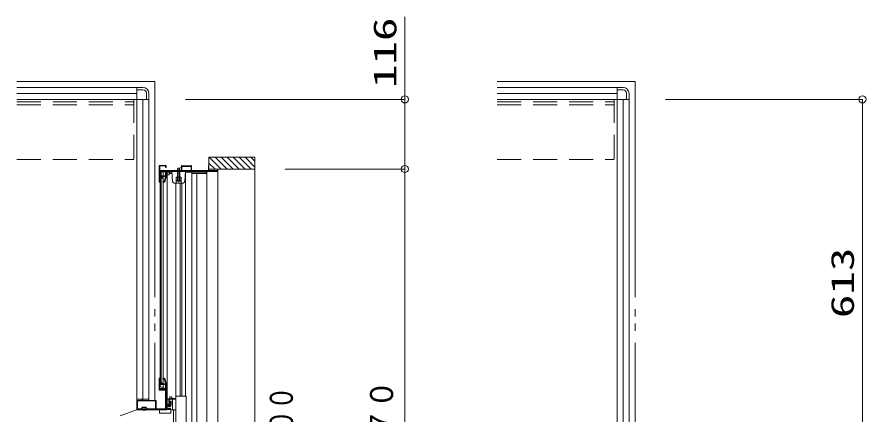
# Model space of a CAD drawing. Units: millimetres on the paper. Extents: x -305 to 305, y -152 to 152.
# Drawn here: x -88.4 to -17.7, y 53.8 to 86.9 of the extents above; entities that cross this region are included whole.
import ezdxf
from ezdxf.enums import TextEntityAlignment as Align

# ---------------------------------------------------------------- set-up
doc = ezdxf.new("R2010")
doc.units = ezdxf.units.MM
doc.linetypes.add('DASHED2', pattern=[3, 2, -1])
doc.linetypes.add('LONG_DOUBLE_CHAIN', pattern=[21.8, 18, -1, 0.6, -0.6, 0.6, -1])
doc.layers.add('0-0_0', color=7, linetype='Continuous', lineweight=9)
doc.layers.add('0-1_VIEW0001', color=7, linetype='Continuous', lineweight=9)
doc.styles.add('ＭＳ ゴシック', font='')
doc.styles.get('ＭＳ ゴシック').set_extended_font_data('MS Gothic')

# ---------------------------------------------------------------- blocks, each defined once
blk = doc.blocks.new('_ORIGIN')
at = {"layer": '0-0_0'}
blk.add_line((0, 0), (-1, 0), dxfattribs=at)
blk.add_circle((0, 0), 0.5, dxfattribs=at)

msp = doc.modelspace()

# ---------------------------------------------------------------- linework, layer by layer
at = {"layer": '0-0_0'}
for p, q in [((-34.394, 80.074), (-17.984, 80.074)), ((-56.113, 74.869), (-56.113, 79.474)), ((-17.984, 79.474), (-17.984, 50.004)), ((-66.074, 74.269), (-56.114, 74.269)), ((-66.074, 74.269), (-56.113, 74.269)), ((-56.114, 16.374), (-56.114, 73.669))]:
    msp.add_line(p, q, dxfattribs=at)
msp.add_lwpolyline([(-74.394, 80.074), (-56.113, 80.074), (-56.113, 86.945)], dxfattribs=at)
at = {"layer": '0-1_VIEW0001', "linetype": 'LONG_DOUBLE_CHAIN'}
for p, q in [((-88.434, 81.574), (-76.934, 81.574)), ((-76.934, 81.574), (-76.934, 54.974)), ((-48.434, 81.574), (-36.934, 81.574)), ((-36.934, 81.574), (-36.934, 49.999))]:
    msp.add_line(p, q, dxfattribs=at)
at = {"layer": '0-1_VIEW0001'}
for p, q in [((-78.434, 81.074), (-88.434, 81.074)), ((-88.434, 81.074), (-78.434, 81.074)), ((-78.434, 54.924), (-78.434, 81.074)), ((-78.434, 81.074), (-78.434, 80.674)), ((-78.434, 81.074), (-77.934, 81.074)), ((-77.934, 80.874), (-78.434, 80.874)), ((-38.434, 81.074), (-48.434, 81.074)), ((-48.434, 81.074), (-38.434, 81.074)), ((-38.434, 49.949), (-38.434, 81.074)), ((-38.434, 81.074), (-38.434, 80.674)), ((-38.434, 81.074), (-37.934, 81.074)), ((-37.934, 80.874), (-38.434, 80.874)), ((-78.434, 80.574), (-88.434, 80.574)), ((-77.434, 80.074), (-88.434, 80.074)), ((-77.934, 54.974), (-77.934, 80.074)), ((-77.834, 80.074), (-77.434, 80.074)), ((-77.634, 80.074), (-77.634, 80.574)), ((-77.434, 80.074), (-77.434, 80.574)), ((-77.434, 54.974), (-77.434, 80.074)), ((-77.434, 80.074), (-77.434, 54.974)), ((-38.434, 80.574), (-48.434, 80.574)), ((-37.434, 80.074), (-48.434, 80.074)), ((-37.934, 49.999), (-37.934, 80.074)), ((-37.834, 80.074), (-37.434, 80.074)), ((-37.634, 80.074), (-37.634, 80.574)), ((-37.434, 80.074), (-37.434, 80.574)), ((-37.434, 49.999), (-37.434, 80.074)), ((-37.434, 80.074), (-37.434, 49.999)), ((-68.614, 75.249), (-72.434, 75.249)), ((-72.434, 74.149), (-72.434, 75.249)), ((-71.414, 74.249), (-72.414, 75.249)), ((-70.914, 74.249), (-71.914, 75.249)), ((-70.414, 74.249), (-71.414, 75.249)), ((-69.914, 74.249), (-70.914, 75.249)), ((-69.419, 74.249), (-70.419, 75.249)), ((-68.924, 74.249), (-69.924, 75.249)), ((-68.614, 74.433), (-69.429, 75.249)), ((-68.614, 74.928), (-68.934, 75.249)), ((-68.614, 75.249), (-68.614, 14.774)), ((-76.584, 73.199), (-76.584, 74.559)), ((-76.569, 74.574), (-76.009, 74.574)), ((-76.024, 74.399), (-76.034, 74.399)), ((-76.009, 74.574), (-76.009, 74.414)), ((-74.959, 73.174), (-74.959, 74.373)), ((-74.894, 74.349), (-74.859, 74.279)), ((-74.689, 74.479), (-73.929, 74.479)), ((-74.689, 74.149), (-74.689, 74.479)), ((-73.929, 74.574), (-73.884, 74.574)), ((-73.929, 74.524), (-73.929, 74.574)), ((-73.929, 74.479), (-73.929, 74.149)), ((-73.884, 74.574), (-73.884, 74.149)), ((-71.914, 74.249), (-72.434, 74.769)), ((-76.504, 74.074), (-71.684, 74.074)), ((-76.504, 56.124), (-76.504, 74.074)), ((-76.499, 73.674), (-76.499, 73.673)), ((-76.492, 73.659), (-76.418, 73.619)), ((-76.455, 73.689), (-76.484, 73.689)), ((-76.469, 74.039), (-76.054, 74.039)), ((-76.414, 73.668), (-76.448, 73.687)), ((-76.054, 74.084), (-76.436, 74.084)), ((-76.424, 74.074), (-76.424, 56.449)), ((-76.415, 73.598), (-76.391, 73.621)), ((-76.399, 73.614), (-76.395, 73.614)), ((-76.382, 73.684), (-76.396, 73.67)), ((-76.385, 73.618), (-76.364, 73.639)), ((-76.374, 73.629), (-76.357, 73.629)), ((-76.054, 73.689), (-76.372, 73.689)), ((-76.306, 73.555), (-76.352, 73.581)), ((-76.332, 73.622), (-76.296, 73.601)), ((-76.264, 56.031), (-76.264, 74.074)), ((-76.054, 74.099), (-76.054, 74.084)), ((-76.054, 74.039), (-76.054, 73.689)), ((-76.024, 74.099), (-76.044, 74.099)), ((-75.924, 74.074), (-75.924, 54.249)), ((-75.527, 74.004), (-75.924, 74.004)), ((-75.924, 73.779), (-75.764, 73.779)), ((-75.764, 73.779), (-75.764, 73.896)), ((-75.758, 73.904), (-75.519, 73.904)), ((-75.739, 73.904), (-75.739, 74.004)), ((-75.534, 74.099), (-75.468, 73.214)), ((-74.759, 73.599), (-75.159, 73.599)), ((-75.159, 73.099), (-75.159, 73.599)), ((-75.059, 73.419), (-75.059, 74.279)), ((-74.859, 73.419), (-74.859, 74.279)), ((-74.759, 73.099), (-74.759, 73.599)), ((-74.689, 74.149), (-73.929, 74.149)), ((-74.384, 74.099), (-74.45, 73.214)), ((-72.654, 74.004), (-74.389, 74.004)), ((-74.379, 55.324), (-74.379, 74.004)), ((-73.869, 74.004), (-73.869, 36.949)), ((-73.439, 36.949), (-73.439, 73.904)), ((-72.624, 74.074), (-72.624, 17.794)), ((-68.614, 74.249), (-72.434, 74.249)), ((-71.719, 74.249), (-71.699, 74.249)), ((-71.684, 74.074), (-71.684, 18.969)), ((-76.424, 73.174), (-76.559, 73.174)), ((-76.529, 73.224), (-76.474, 73.224)), ((-76.449, 73.249), (-76.424, 73.249)), ((-76.424, 73.499), (-76.264, 73.499)), ((-76.424, 73.234), (-76.424, 73.189)), ((-76.37, 73.579), (-76.396, 73.553)), ((-76.284, 73.579), (-76.284, 73.568)), ((-76.274, 73.249), (-76.274, 73.23)), ((-76.27, 73.219), (-76.229, 73.178)), ((-76.257, 73.264), (-76.259, 73.264)), ((-76.21, 73.223), (-76.246, 73.259)), ((-76.218, 73.174), (-76.171, 73.174)), ((-76.178, 73.219), (-76.199, 73.219)), ((-74.575, 73.099), (-75.343, 73.099)), ((-75.184, 73.1), (-75.184, 55.124)), ((-74.779, 73.349), (-75.139, 73.349)), ((-75.059, 73.419), (-75.052, 73.378)), ((-74.859, 73.419), (-74.866, 73.378)), ((-74.827, 73.099), (-74.827, 55.324)), ((-74.687, 55.324), (-74.687, 73.099)), ((-76.584, 56.799), (-76.584, 55.864)), ((-76.439, 56.824), (-76.559, 56.824)), ((-76.529, 56.459), (-76.529, 56.764)), ((-76.519, 56.774), (-76.474, 56.774)), ((-76.449, 56.749), (-76.439, 56.749)), ((-76.424, 56.764), (-76.424, 56.809)), ((-76.274, 56.749), (-76.274, 56.768)), ((-76.27, 56.778), (-76.229, 56.819)), ((-76.257, 56.734), (-76.259, 56.734)), ((-76.21, 56.774), (-76.246, 56.738)), ((-76.218, 56.824), (-76.171, 56.824)), ((-76.178, 56.779), (-76.199, 56.779)), ((-76.057, 56.425), (-76.164, 56.768)), ((-76.123, 56.789), (-76.014, 56.438)), ((-76.529, 55.909), (-76.529, 56.394)), ((-76.407, 56.449), (-76.519, 56.449)), ((-76.519, 56.404), (-76.425, 56.404)), ((-76.024, 55.899), (-76.519, 55.899)), ((-76.504, 56.124), (-75.984, 55.924)), ((-76.499, 56.324), (-76.499, 56.325)), ((-76.492, 56.338), (-76.418, 56.379)), ((-76.455, 56.309), (-76.484, 56.309)), ((-76.469, 55.959), (-76.069, 55.959)), ((-76.414, 56.33), (-76.448, 56.311)), ((-76.07, 55.914), (-76.436, 55.914)), ((-76.415, 56.399), (-76.392, 56.376)), ((-76.399, 56.384), (-76.395, 56.384)), ((-76.37, 56.419), (-76.396, 56.444)), ((-76.382, 56.313), (-76.396, 56.327)), ((-76.385, 56.379), (-76.364, 56.358)), ((-76.374, 56.369), (-76.358, 56.369)), ((-76.069, 56.309), (-76.372, 56.309)), ((-76.353, 56.354), (-76.069, 56.354)), ((-76.307, 56.443), (-76.352, 56.416)), ((-76.333, 56.376), (-76.297, 56.397)), ((-76.284, 56.418), (-76.284, 56.43)), ((-76.054, 56.369), (-76.054, 56.408)), ((-76.054, 55.974), (-76.054, 56.294)), ((-76.024, 55.899), (-76.044, 55.899)), ((-76.009, 56.408), (-76.009, 55.914)), ((-75.984, 54.199), (-75.984, 55.924)), ((-76.559, 55.839), (-76.069, 55.839)), ((-76.069, 55.839), (-76.069, 54.284)), ((-76.009, 54.519), (-76.009, 55.884)), ((-75.697, 55.236), (-75.712, 55.164)), ((-75.521, 55.236), (-75.527, 55.264)), ((-75.507, 55.164), (-75.521, 55.236)), ((-74.374, 55.324), (-75.184, 55.324)), ((-74.334, 55.282), (-74.334, 35.699)), ((-77.434, 55.074), (-78.434, 55.074)), ((-78.434, 54.924), (-78.434, 54.239)), ((-78.389, 54.914), (-78.389, 54.289)), ((-78.389, 54.914), (-78.389, 54.289)), ((-78.049, 54.974), (-78.384, 54.974)), ((-76.894, 54.929), (-78.374, 54.929)), ((-76.894, 54.929), (-78.374, 54.929)), ((-78.034, 55.039), (-78.034, 54.989)), ((-78.004, 55.049), (-78.024, 55.049)), ((-77.994, 54.989), (-77.994, 55.039)), ((-76.884, 54.974), (-77.979, 54.974)), ((-76.879, 54.289), (-76.879, 54.914)), ((-76.879, 54.289), (-76.879, 54.914)), ((-76.834, 54.284), (-76.834, 54.924)), ((-75.819, 54.519), (-76.009, 54.519)), ((-75.984, 55.024), (-75.924, 55.024)), ((-75.184, 55.074), (-75.924, 55.074)), ((-75.924, 54.624), (-75.774, 54.624)), ((-75.809, 54.609), (-75.809, 54.529)), ((-75.649, 54.624), (-75.794, 54.624)), ((-75.785, 55.074), (-75.785, 54.739)), ((-75.77, 54.724), (-75.75, 54.724)), ((-75.759, 54.484), (-75.759, 54.564)), ((-75.749, 54.574), (-75.694, 54.574)), ((-75.184, 55.124), (-75.735, 55.124)), ((-75.735, 54.739), (-75.735, 55.059)), ((-75.712, 55.164), (-75.717, 55.139)), ((-75.717, 55.139), (-75.717, 55.074)), ((-75.684, 54.564), (-75.684, 54.484)), ((-75.634, 54.874), (-75.634, 54.639)), ((-75.634, 54.484), (-75.634, 54.57)), ((-75.612, 54.916), (-75.632, 54.882)), ((-75.584, 54.634), (-75.584, 54.909)), ((-75.502, 55.139), (-75.507, 55.164)), ((-75.502, 55.139), (-75.502, 55.074)), ((-75.484, 55.074), (-75.484, 54.189)), ((-75.184, 55.074), (-75.184, 34.999)), ((-78.485, 54.183), (-79.836, 53.701)), ((-76.546, 54.189), (-78.452, 54.189)), ((-78.419, 54.224), (-75.684, 54.224)), ((-78.374, 54.274), (-76.894, 54.274)), ((-78.374, 54.274), (-76.894, 54.274)), ((-78.134, 54.224), (-78.134, 54.204)), ((-78.009, 54.374), (-78.069, 54.295)), ((-78.052, 54.239), (-78.052, 54.258)), ((-78.009, 54.424), (-78.009, 54.374)), ((-77.659, 54.424), (-78.009, 54.424)), ((-78.009, 54.374), (-77.659, 54.374)), ((-77.659, 54.424), (-77.659, 54.374)), ((-77.659, 54.374), (-77.6, 54.295)), ((-77.617, 54.239), (-77.617, 54.258)), ((-77.534, 54.224), (-77.534, 54.204)), ((-76.069, 54.284), (-76.834, 54.284)), ((-76.546, 54.189), (-76.546, 53.924)), ((-76.009, 54.274), (-75.809, 54.274)), ((-75.984, 54.249), (-75.924, 54.249)), ((-75.799, 54.304), (-75.799, 54.284)), ((-75.774, 54.319), (-75.784, 54.319)), ((-75.759, 54.274), (-75.759, 54.304)), ((-75.694, 54.264), (-75.749, 54.264)), ((-75.684, 54.304), (-75.684, 54.274)), ((-75.669, 54.469), (-75.649, 54.469)), ((-75.649, 54.319), (-75.669, 54.319)), ((-75.634, 54.274), (-75.634, 54.304)), ((-75.609, 54.189), (-75.184, 54.189))]:
    msp.add_line(p, q, dxfattribs=at)
at = {"layer": '0-1_VIEW0001', "color": 6, "linetype": 'DASHED2'}
for p, q in [((-78.684, 75.124), (-78.684, 80.074)), ((-38.684, 75.124), (-38.684, 80.074)), ((-88.434, 79.874), (-78.684, 79.874)), ((-88.434, 79.624), (-78.684, 79.624)), ((-48.434, 79.874), (-38.684, 79.874)), ((-48.434, 79.624), (-38.684, 79.624)), ((-88.434, 75.074), (-78.684, 75.074)), ((-48.434, 75.074), (-38.684, 75.074))]:
    msp.add_line(p, q, dxfattribs=at)
at = {"layer": '0-1_VIEW0001', "color": 5}
msp.add_line((-75.384, 17.995), (-75.384, 54.189), dxfattribs=at)
at = {"layer": '0-1_VIEW0001'}
for points in [[(-76.584, 74.559), (-76.58, 74.569), (-76.569, 74.574)], [(-76.049, 74.414), (-76.049, 74.529), (-76.529, 74.529)], [(-76.529, 74.529), (-76.529, 74.149), (-74.734, 74.149), (-74.734, 74.374), (-74.784, 74.374)], [(-76.034, 74.399), (-76.045, 74.403), (-76.049, 74.414)], [(-76.009, 74.414), (-76.013, 74.403), (-76.024, 74.399)], [(-75.059, 74.279), (-75.024, 74.349), (-74.894, 74.349)], [(-74.784, 74.374), (-74.784, 74.419), (-74.734, 74.419)], [(-74.734, 74.419), (-74.734, 74.574), (-74.689, 74.574)], [(-74.689, 74.574), (-74.689, 74.524), (-73.929, 74.524)], [(-73.884, 74.149), (-72.479, 74.149), (-72.479, 74.574), (-72.434, 74.574)], [(-71.684, 74.249), (-71.684, 74.099), (-76.529, 74.099), (-76.529, 73.594), (-76.425, 73.594)], [(-76.484, 73.689), (-76.495, 73.684), (-76.499, 73.674)], [(-76.499, 73.673), (-76.497, 73.665), (-76.492, 73.659)], [(-76.447, 74.089), (-76.497, 74.081), (-76.469, 74.039)], [(-76.448, 73.687), (-76.452, 73.688), (-76.455, 73.689)], [(-76.436, 74.084), (-76.442, 74.085), (-76.447, 74.089)], [(-76.425, 73.594), (-76.419, 73.595), (-76.415, 73.598)], [(-76.418, 73.619), (-76.409, 73.615), (-76.399, 73.614)], [(-76.396, 73.67), (-76.405, 73.666), (-76.414, 73.668)], [(-76.395, 73.614), (-76.39, 73.615), (-76.385, 73.618)], [(-76.391, 73.621), (-76.383, 73.627), (-76.374, 73.629)], [(-76.372, 73.689), (-76.377, 73.688), (-76.382, 73.684)], [(-76.352, 73.581), (-76.361, 73.583), (-76.37, 73.579)], [(-76.364, 73.639), (-76.359, 73.643), (-76.353, 73.644)], [(-76.357, 73.629), (-76.344, 73.627), (-76.332, 73.622)], [(-76.353, 73.644), (-76.054, 73.644), (-76.054, 73.581), (-76.164, 73.229)], [(-76.296, 73.601), (-76.287, 73.592), (-76.284, 73.579)], [(-76.123, 73.209), (-76.009, 73.574), (-76.009, 74.099)], [(-75.758, 73.904), (-75.76, 73.904), (-75.762, 73.903), (-75.764, 73.9), (-75.764, 73.898), (-75.764, 73.896)], [(-73.869, 73.904), (-72.639, 73.904), (-72.639, 73.989)], [(-72.434, 74.149), (-71.734, 74.149), (-71.734, 74.249)], [(-76.559, 73.174), (-76.577, 73.181), (-76.584, 73.199)], [(-76.407, 73.549), (-76.529, 73.549), (-76.529, 73.224)], [(-76.474, 73.224), (-76.467, 73.227), (-76.464, 73.234), (-76.46, 73.244), (-76.449, 73.249)], [(-76.396, 73.553), (-76.401, 73.55), (-76.407, 73.549)], [(-76.284, 73.568), (-76.291, 73.555), (-76.306, 73.555)], [(-76.259, 73.264), (-76.27, 73.259), (-76.274, 73.249)], [(-76.274, 73.23), (-76.273, 73.224), (-76.27, 73.219)], [(-76.246, 73.259), (-76.251, 73.263), (-76.257, 73.264)], [(-76.229, 73.178), (-76.224, 73.175), (-76.218, 73.174)], [(-76.199, 73.219), (-76.205, 73.22), (-76.21, 73.223)], [(-76.164, 73.229), (-76.169, 73.222), (-76.178, 73.219)], [(-76.171, 73.174), (-76.141, 73.183), (-76.123, 73.209)], [(-76.559, 56.824), (-76.577, 56.816), (-76.584, 56.799)], [(-76.529, 56.764), (-76.526, 56.771), (-76.519, 56.774)], [(-76.474, 56.774), (-76.467, 56.771), (-76.464, 56.764), (-76.46, 56.753), (-76.449, 56.749)], [(-76.424, 56.809), (-76.429, 56.819), (-76.439, 56.824)], [(-76.439, 56.749), (-76.429, 56.753), (-76.424, 56.764)], [(-76.274, 56.768), (-76.273, 56.773), (-76.27, 56.778)], [(-76.259, 56.734), (-76.27, 56.738), (-76.274, 56.749)], [(-76.246, 56.738), (-76.251, 56.735), (-76.257, 56.734)], [(-76.229, 56.819), (-76.224, 56.823), (-76.218, 56.824)], [(-76.199, 56.779), (-76.205, 56.778), (-76.21, 56.774)], [(-76.164, 56.768), (-76.169, 56.776), (-76.178, 56.779)], [(-76.171, 56.824), (-76.141, 56.814), (-76.123, 56.789)], [(-76.519, 56.449), (-76.526, 56.452), (-76.529, 56.459)], [(-76.529, 56.394), (-76.526, 56.401), (-76.519, 56.404)], [(-76.519, 55.899), (-76.526, 55.902), (-76.529, 55.909)], [(-76.499, 56.325), (-76.497, 56.333), (-76.492, 56.338)], [(-76.484, 56.309), (-76.495, 56.313), (-76.499, 56.324)], [(-76.447, 55.909), (-76.497, 55.916), (-76.469, 55.959)], [(-76.448, 56.311), (-76.452, 56.309), (-76.455, 56.309)], [(-76.436, 55.914), (-76.442, 55.912), (-76.447, 55.909)], [(-76.425, 56.404), (-76.42, 56.403), (-76.415, 56.399)], [(-76.418, 56.379), (-76.409, 56.382), (-76.399, 56.384)], [(-76.396, 56.327), (-76.405, 56.331), (-76.414, 56.33)], [(-76.396, 56.444), (-76.401, 56.448), (-76.407, 56.449)], [(-76.395, 56.384), (-76.39, 56.383), (-76.385, 56.379)], [(-76.392, 56.376), (-76.383, 56.371), (-76.374, 56.369)], [(-76.372, 56.309), (-76.377, 56.31), (-76.382, 56.313)], [(-76.352, 56.416), (-76.362, 56.414), (-76.37, 56.419)], [(-76.364, 56.358), (-76.359, 56.355), (-76.353, 56.354)], [(-76.358, 56.369), (-76.345, 56.37), (-76.333, 56.376)], [(-76.284, 56.43), (-76.292, 56.443), (-76.307, 56.443)], [(-76.297, 56.397), (-76.288, 56.406), (-76.284, 56.418)], [(-76.044, 55.899), (-76.052, 55.901), (-76.057, 55.906), (-76.063, 55.912), (-76.07, 55.914)], [(-76.069, 56.354), (-76.059, 56.358), (-76.054, 56.369)], [(-76.054, 56.294), (-76.059, 56.304), (-76.069, 56.309)], [(-76.069, 55.959), (-76.059, 55.963), (-76.054, 55.974)], [(-76.054, 56.408), (-76.055, 56.417), (-76.057, 56.425)], [(-76.009, 55.914), (-76.014, 55.903), (-76.024, 55.899)], [(-76.009, 55.884), (-76.014, 55.894), (-76.024, 55.899)], [(-76.014, 56.438), (-76.01, 56.424), (-76.009, 56.408)], [(-76.584, 55.864), (-76.577, 55.846), (-76.559, 55.839)], [(-75.697, 55.236), (-75.692, 55.264), (-75.527, 55.264)], [(-78.384, 54.974), (-78.42, 54.959), (-78.434, 54.924)], [(-78.034, 54.989), (-78.039, 54.978), (-78.049, 54.974)], [(-78.024, 55.049), (-78.031, 55.046), (-78.034, 55.039)], [(-77.994, 55.039), (-77.997, 55.046), (-78.004, 55.049)], [(-77.979, 54.974), (-77.99, 54.978), (-77.994, 54.989)], [(-76.834, 54.924), (-76.849, 54.959), (-76.884, 54.974)], [(-75.809, 54.529), (-75.812, 54.522), (-75.819, 54.519)], [(-75.794, 54.624), (-75.805, 54.619), (-75.809, 54.609)], [(-75.774, 54.469), (-75.764, 54.473), (-75.759, 54.484)], [(-75.759, 54.564), (-75.756, 54.571), (-75.749, 54.574)], [(-75.694, 54.574), (-75.687, 54.571), (-75.684, 54.564)], [(-75.684, 54.484), (-75.68, 54.473), (-75.669, 54.469)], [(-75.634, 54.639), (-75.639, 54.628), (-75.649, 54.624)], [(-75.649, 54.469), (-75.639, 54.473), (-75.634, 54.484)], [(-75.632, 54.882), (-75.634, 54.878), (-75.634, 54.874)], [(-75.634, 54.57), (-75.631, 54.58), (-75.623, 54.585), (-75.595, 54.603), (-75.584, 54.634)], [(-75.584, 54.909), (-75.595, 54.923), (-75.612, 54.916)], [(-78.434, 54.239), (-78.43, 54.228), (-78.419, 54.224)], [(-78.434, 54.189), (-78.434, 54.199), (-75.984, 54.199)], [(-75.609, 54.189), (-75.609, 53.924), (-76.546, 53.924)], [(-76.009, 54.274), (-76.009, 54.469), (-75.774, 54.469)], [(-75.799, 54.284), (-75.802, 54.277), (-75.809, 54.274)], [(-75.784, 54.319), (-75.795, 54.314), (-75.799, 54.304)], [(-75.759, 54.304), (-75.764, 54.314), (-75.774, 54.319)], [(-75.749, 54.264), (-75.756, 54.267), (-75.759, 54.274)], [(-75.684, 54.274), (-75.687, 54.267), (-75.694, 54.264)], [(-75.669, 54.319), (-75.68, 54.314), (-75.684, 54.304)], [(-75.684, 54.224), (-75.649, 54.238), (-75.634, 54.274)], [(-75.634, 54.304), (-75.639, 54.314), (-75.649, 54.319)]]:
    msp.add_lwpolyline(points, dxfattribs=at)
for centre, radius, start, end in [((-77.934, 80.574), 0.5, 0, 90), ((-77.934, 80.574), 0.3, 0, 90), ((-37.934, 80.574), 0.5, 0, 90), ((-37.934, 80.574), 0.3, 0, 90), ((-72.654, 73.989), 0.015, 0, 90), ((-75.343, 73.224), 0.125, 184.28915, 270), ((-75.139, 73.341), 0.0077, 90, 207.28096), ((-74.959, 73.434), 0.21, 207.28096, 332.71904), ((-75.076, 73.374), 0.025, 270, 10.09096), ((-74.842, 73.374), 0.025, 169.90904, 270), ((-74.779, 73.341), 0.0077, 332.71904, 90), ((-74.575, 73.224), 0.125, 270, 355.71085), ((-74.374, 55.284), 0.04, 0, 90), ((-78.374, 54.914), 0.015, 90, 180), ((-78.374, 54.914), 0.015, 90, 180), ((-76.894, 54.914), 0.015, 0, 90), ((-76.894, 54.914), 0.015, 0, 90), ((-75.735, 55.074), 0.05, 90, 180), ((-75.77, 54.739), 0.015, 180, 270), ((-75.75, 54.739), 0.015, 270, 0), ((-75.72, 55.059), 0.015, 90, 180), ((-78.452, 54.089), 0.1, 90, 109.65382), ((-78.374, 54.289), 0.015, 180, 270), ((-78.374, 54.289), 0.015, 180, 270), ((-78.109, 54.204), 0.025, 180, 257.57603), ((-77.834, 55.452), 1.303, 257.57603, 282.42397), ((-78.057, 54.286), 0.015, 142.83915, 250.52878), ((-78.067, 54.239), 0.015, 270, 0), ((-78.067, 54.258), 0.015, 0, 70.52878), ((-77.602, 54.258), 0.015, 109.47122, 180), ((-77.602, 54.239), 0.015, 180, 270), ((-77.612, 54.286), 0.015, 289.47122, 37.16085), ((-77.559, 54.204), 0.025, 282.42397, 0), ((-76.894, 54.289), 0.015, 270, 0), ((-76.894, 54.289), 0.015, 270, 0)]:
    msp.add_arc(centre, radius, start, end, dxfattribs=at)
at = {"layer": '0-1_VIEW0001', "color": 6, "linetype": 'DASHED2'}
for centre in [(-78.734, 75.124), (-38.734, 75.124)]:
    msp.add_arc(centre, 0.05, 270, 0, dxfattribs=at)

# ---------------------------------------------------------------- block references
at = {"layer": '0-0_0', "xscale": 0.6, "yscale": 0.6}
for p, rotation in [((-56.113, 80.074), 90), ((-17.984, 80.074), 90), ((-56.114, 74.269), 90), ((-56.113, 74.269), 270)]:
    msp.add_blockref('_ORIGIN', p, dxfattribs=dict(at, rotation=rotation))

# ---------------------------------------------------------------- texts
at = {"layer": '0-0_0', "style": 'ＭＳ ゴシック'}
for s, width, p in [('116', 1.5, (-56.243, 81.017)), ('613', 1.5, (-18.114, 61.835)), ('額縁内寸法：１１７０', 0.9, (-56.517, 33.079))]:
    msp.add_text(s, height=1.921, rotation=90, dxfattribs=dict(at, width=width)).set_placement(p, align=Align.BOTTOM_LEFT)
at = {"layer": '0-1_VIEW0001', "style": 'ＭＳ ゴシック', "width": 0.75}
msp.add_text('ドア位置ＢＲ\u3000Ｗ８００', height=1.921, rotation=90, dxfattribs=at).set_placement((-64.868, 34.535), align=Align.BOTTOM_LEFT)

doc.saveas('drawing.dxf')
